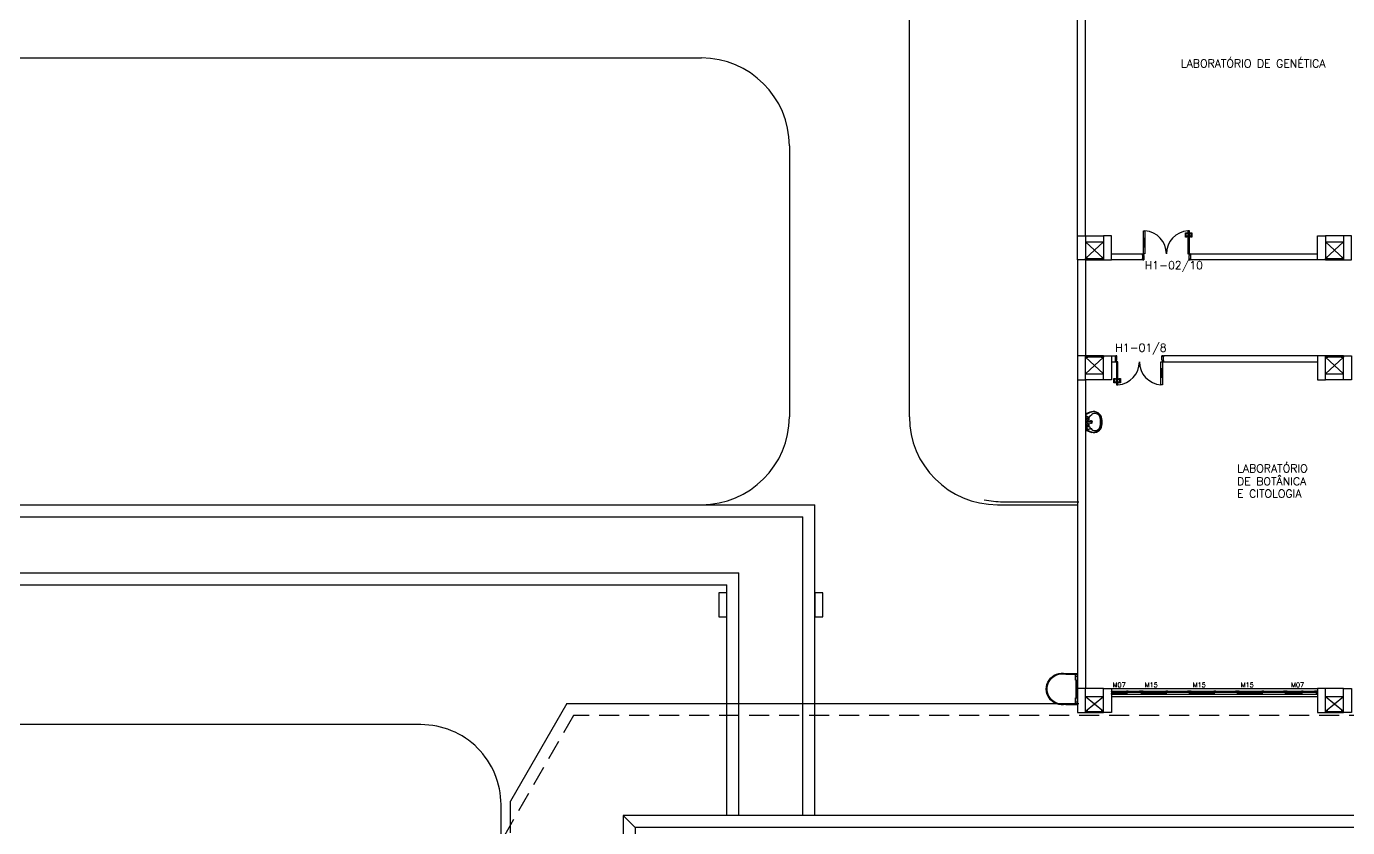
# Model space of a CAD drawing. Header units: millimetres. Extents: x 2801 to 3319, y 1187 to 1422.
# Drawn here: x 3099.65 to 3132.68, y 1304.87 to 1324.91 of the extents above; entities that cross this region are included whole.
import ezdxf

# ---------------------------------------------------------------- set-up
doc = ezdxf.new("R2010")
doc.units = ezdxf.units.MM
doc.linetypes.add('HIDDEN', pattern=[0.375, 0.25, -0.125])
for name, color, linetype in [('AR-ALV', 2, 'Continuous'), ('AR-CALÇADA', 1, 'Continuous'), ('AR-ESQ', 1, 'Continuous'), ('AR-ESTC', 3, 'Continuous'), ('AR-PIS', 1, 'Continuous'), ('ar-podotactil', 1, 'Continuous'), ('AR-PORTA', 1, 'Continuous'), ('AR-PROJ', 1, 'HIDDEN'), ('AR-SHAFT', 1, 'Continuous'), ('AR-TXTESQ1-CONG', 1, 'Continuous'), ('AR-WC', 7, 'Continuous'), ('DT-ESQ-BAGUETE-C', 2, 'Continuous'), ('DT-ESQ-BAGUETE-V', 1, 'Continuous'), ('DT-ESQ-CHAPA DOBRADA-V', 1, 'Continuous'), ('DT-ESQ-PERFIL CADEIRA-C', 2, 'Continuous'), ('DT-ESQ-PERFIL CADEIRA-V', 1, 'Continuous'), ('DT-ESQ-PERFIL U SIMPLES-C', 2, 'Continuous'), ('DT-ESQ-PERFIL U-C', 2, 'Continuous'), ('DT-ESQ-PERFIL U-V', 1, 'Continuous'), ('DT-ESQ-VENEZIANA-C', 2, 'Continuous'), ('DT-ESQ-VENEZIANA-V', 2, 'Continuous'), ('DT-ESQ-VIDRO-C', 2, 'Continuous'), ('ENDEREÇO', 2, 'Continuous'), ('EQUIPAMENTO', 2, 'Continuous'), ('fred', 1, 'Continuous'), ('maçaneta', 1, 'Continuous'), ('mov', 1, 'Continuous'), ('PM-PERFIL U-C', 2, 'Continuous'), ('PM-VIDRO', 1, 'Continuous'), ('pm1', 2, 'Continuous'), ('pm2', 2, 'Continuous'), ('TEXTO', 2, 'Continuous'), ('WC1', 1, 'Continuous'), ('WC2', 1, 'Continuous'), ('WC3', 1, 'Continuous')]:
    doc.layers.add(name, color=color, linetype=linetype)
doc.styles.add('S12', font='simplex.shx', dxfattribs={"width": 1.1, "height": 0.12})
doc.styles.add('UNB-100', font='simplex.shx', dxfattribs={"height": 0.2})
doc.styles.add('UNB1-100', font='simplex.shx', dxfattribs={"height": 0.2})

# ---------------------------------------------------------------- blocks, each defined once
blk = doc.blocks.new('LVTR-01P')
at = {"layer": 'WC1'}
for centre, radius, start, end in [((0.242, -0.286), 0.518, 146.4501, 164.8885), ((-0.242, -0.286), 0.518, 15.1115, 33.5499), ((-0.054, -0.206), 0.21, 164.8885, 261.8746), ((0.054, -0.206), 0.21, 278.1254, 15.1115), ((0, 0.175), 0.595, 261.8746, 270), ((0, 0.175), 0.595, 270, 278.1254)]:
    blk.add_arc(centre, radius, start, end, dxfattribs=at)
at = {"layer": 'WC2'}
for p, q in [((0.189, 0), (-0.189, 0)), ((-0.187, -0.02), (0.187, -0.02)), ((-0.112, -0.092), (-0.017, -0.092)), ((-0.02, -0.056), (-0.012, -0.151)), ((0.02, -0.056), (0.012, -0.151)), ((0.016, -0.092), (0.116, -0.092))]:
    blk.add_line(p, q, dxfattribs=at)
for centre, radius in [((-0.15, -0.08), 0.04), ((-0.084, -0.053), 0.02), ((0.084, -0.053), 0.02)]:
    blk.add_circle(centre, radius, dxfattribs=at)
for centre, radius, start, end in [((-0.091, -0.245), 0.123, 139.4403, 252.413), ((4.92, -4.534), 6.719, 138.9341, 139.4403), ((0, -0.053), 0.02, 350.3752, 189.6248), ((0, -0.15), 0.0118, 184.8124, 355.1876), ((0.116, -0.105), 0.0126, 41.3277, 90), ((-4.92, -4.534), 6.719, 40.5597, 41.3277), ((0.091, -0.245), 0.123, 287.587, 40.5597), ((0, 0.042), 0.424, 252.413, 270), ((0, 0.042), 0.424, 270, 287.587)]:
    blk.add_arc(centre, radius, start, end, dxfattribs=at)
at = {"layer": 'WC3'}
for p, q in [((-0.152, -0.02), (-0.152, -0.04)), ((-0.148, -0.02), (-0.148, -0.04)), ((-0.148, -0.028), (-0.141, -0.041)), ((-0.148, -0.033), (-0.146, -0.04)), ((0.152, -0.02), (0.116, -0.092)), ((0.153, -0.02), (0.126, -0.097))]:
    blk.add_line(p, q, dxfattribs=at)
for centre, radius in [((-0.15, -0.08), 0.037), ((-0.084, -0.053), 0.03), ((0.084, -0.053), 0.03)]:
    blk.add_circle(centre, radius, dxfattribs=at)
for centre, radius, start, end in [((-0.053, -0.208), 0.2, 165.2817, 262.1149), ((0.242, -0.286), 0.505, 148.2072, 165.2817), ((5.281, -4.072), 6.719, 143.9696, 144.4403), ((0, -0.145), 0.0315, 117.9488, 62.7672), ((0, -0.053), 0.03, 308.8043, 231.1957), ((0, -0.145), 0.021, 130.9255, 50.2909), ((0.053, -0.208), 0.2, 277.8851, 14.7183), ((0.132, -0.115), 0.0137, 36.1653, 98.2711), ((-5.281, -4.072), 6.719, 35.5597, 36.1653), ((-0.242, -0.286), 0.505, 14.7183, 31.7928), ((0, 0.175), 0.587, 262.1149, 270), ((0, 0.175), 0.587, 270, 277.8851)]:
    blk.add_arc(centre, radius, start, end, dxfattribs=at)
blk = doc.blocks.new('EF40-P')
at = {"layer": 'DT-ESQ-BAGUETE-C', "color": 2, "ltscale": 0.1}
for points in [[(0.073, -0.125), (0.06, -0.125), (0.06, -0.124), (0.073, -0.124, 0.414214), (0.073, -0.123), (0.073, -0.112, 0.414214), (0.073, -0.112), (0.06, -0.112), (0.06, -0.11), (0.073, -0.11, -0.414214), (0.075, -0.112), (0.075, -0.124, -0.414214)], [(0.339, -0.125), (0.352, -0.125), (0.352, -0.124), (0.34, -0.124, -0.414214), (0.339, -0.123), (0.339, -0.112, -0.414214), (0.34, -0.112), (0.352, -0.112), (0.352, -0.11), (0.339, -0.11, 0.414214), (0.337, -0.112), (0.337, -0.124, 0.414214)], [(0.422, -0.08), (0.409, -0.08), (0.409, -0.079), (0.422, -0.079, 0.414214), (0.422, -0.078), (0.422, -0.067, 0.414214), (0.422, -0.067), (0.409, -0.067), (0.409, -0.065), (0.422, -0.065, -0.414214), (0.424, -0.067), (0.424, -0.079, -0.414214)], [(0.702, -0.08), (0.715, -0.08), (0.715, -0.079), (0.702, -0.079, -0.414214), (0.702, -0.078), (0.702, -0.067, -0.414214), (0.702, -0.067), (0.715, -0.067), (0.715, -0.065), (0.702, -0.065, 0.414214), (0.7, -0.067), (0.7, -0.079, 0.414214)], [(0.848, -0.125), (0.835, -0.125), (0.835, -0.124), (0.848, -0.124, 0.414214), (0.848, -0.123), (0.848, -0.112, 0.414214), (0.848, -0.112), (0.835, -0.112), (0.835, -0.11), (0.848, -0.11, -0.414214), (0.85, -0.112), (0.85, -0.124, -0.414214)], [(1.326, -0.125), (1.34, -0.125), (1.34, -0.124), (1.327, -0.124, -0.414214), (1.326, -0.123), (1.326, -0.112, -0.414214), (1.327, -0.112), (1.34, -0.112), (1.34, -0.11), (1.326, -0.11, 0.414214), (1.325, -0.112), (1.325, -0.124, 0.414214)], [(1.41, -0.08), (1.396, -0.08), (1.396, -0.079), (1.409, -0.079, 0.414214), (1.41, -0.078), (1.41, -0.067, 0.414214), (1.409, -0.067), (1.396, -0.067), (1.396, -0.065), (1.41, -0.065, -0.414214), (1.411, -0.067), (1.411, -0.079, -0.414214)], [(1.901, -0.08), (1.915, -0.08), (1.915, -0.079), (1.902, -0.079, -0.414214), (1.901, -0.078), (1.901, -0.067, -0.414214), (1.902, -0.067), (1.915, -0.067), (1.915, -0.065), (1.901, -0.065, 0.414214), (1.9, -0.067), (1.9, -0.079, 0.414214)], [(2.048, -0.125), (2.035, -0.125), (2.035, -0.124), (2.048, -0.124, 0.414214), (2.048, -0.123), (2.048, -0.112, 0.414214), (2.048, -0.112), (2.035, -0.112), (2.035, -0.11), (2.048, -0.11, -0.414214), (2.05, -0.112), (2.05, -0.124, -0.414214)], [(2.526, -0.125), (2.54, -0.125), (2.54, -0.124), (2.527, -0.124, -0.414214), (2.526, -0.123), (2.526, -0.112, -0.414214), (2.527, -0.112), (2.54, -0.112), (2.54, -0.11), (2.526, -0.11, 0.414214), (2.525, -0.112), (2.525, -0.124, 0.414214)], [(2.61, -0.08), (2.596, -0.08), (2.596, -0.079), (2.609, -0.079, 0.414214), (2.61, -0.078), (2.61, -0.067, 0.414214), (2.609, -0.067), (2.596, -0.067), (2.596, -0.065), (2.61, -0.065, -0.414214), (2.611, -0.067), (2.611, -0.079, -0.414214)], [(3.101, -0.08), (3.115, -0.08), (3.115, -0.079), (3.102, -0.079, -0.414214), (3.101, -0.078), (3.101, -0.067, -0.414214), (3.102, -0.067), (3.115, -0.067), (3.115, -0.065), (3.101, -0.065, 0.414214), (3.1, -0.067), (3.1, -0.079, 0.414214)], [(3.248, -0.125), (3.235, -0.125), (3.235, -0.124), (3.248, -0.124, 0.414214), (3.248, -0.123), (3.248, -0.112, 0.414214), (3.248, -0.112), (3.235, -0.112), (3.235, -0.11), (3.248, -0.11, -0.414214), (3.25, -0.112), (3.25, -0.124, -0.414214)], [(3.726, -0.125), (3.74, -0.125), (3.74, -0.124), (3.727, -0.124, -0.414214), (3.726, -0.123), (3.726, -0.112, -0.414214), (3.727, -0.112), (3.74, -0.112), (3.74, -0.11), (3.726, -0.11, 0.414214), (3.725, -0.112), (3.725, -0.124, 0.414214)], [(3.81, -0.08), (3.796, -0.08), (3.796, -0.079), (3.809, -0.079, 0.414214), (3.81, -0.078), (3.81, -0.067, 0.414214), (3.809, -0.067), (3.796, -0.067), (3.796, -0.065), (3.81, -0.065, -0.414214), (3.811, -0.067), (3.811, -0.079, -0.414214)], [(4.301, -0.08), (4.315, -0.08), (4.315, -0.079), (4.302, -0.079, -0.414214), (4.301, -0.078), (4.301, -0.067, -0.414214), (4.302, -0.067), (4.315, -0.067), (4.315, -0.065), (4.301, -0.065, 0.414214), (4.3, -0.067), (4.3, -0.079, 0.414214)], [(4.448, -0.125), (4.435, -0.125), (4.435, -0.124), (4.448, -0.124, 0.414214), (4.448, -0.123), (4.448, -0.112, 0.414214), (4.448, -0.112), (4.435, -0.112), (4.435, -0.11), (4.448, -0.11, -0.414214), (4.45, -0.112), (4.45, -0.124, -0.414214)], [(4.714, -0.125), (4.727, -0.125), (4.727, -0.124), (4.714, -0.124, -0.414214), (4.714, -0.123), (4.714, -0.112, -0.414214), (4.714, -0.112), (4.727, -0.112), (4.727, -0.11), (4.714, -0.11, 0.414214), (4.712, -0.112), (4.712, -0.124, 0.414214)], [(4.797, -0.08), (4.784, -0.08), (4.784, -0.079), (4.797, -0.079, 0.414214), (4.797, -0.078), (4.797, -0.067, 0.414214), (4.797, -0.067), (4.784, -0.067), (4.784, -0.065), (4.797, -0.065, -0.414214), (4.799, -0.067), (4.799, -0.079, -0.414214)], [(5.076, -0.08), (5.09, -0.08), (5.09, -0.079), (5.077, -0.079, -0.414214), (5.076, -0.078), (5.076, -0.067, -0.414214), (5.077, -0.067), (5.09, -0.067), (5.09, -0.065), (5.076, -0.065, 0.414214), (5.075, -0.067), (5.075, -0.079, 0.414214)]]:
    blk.add_lwpolyline(points, format="xyb", close=True, dxfattribs=at)
at = {"layer": 'DT-ESQ-BAGUETE-V', "color": 1, "ltscale": 0.1}
for p, q in [((0.073, -0.11), (0.339, -0.11)), ((0.848, -0.11), (1.326, -0.11)), ((2.048, -0.11), (2.526, -0.11)), ((3.248, -0.11), (3.726, -0.11)), ((4.448, -0.11), (4.714, -0.11))]:
    blk.add_line(p, q, dxfattribs=at)
at = {"layer": 'DT-ESQ-BAGUETE-V', "ltscale": 0.1}
for p, q in [((0.422, -0.065), (0.702, -0.065)), ((1.41, -0.065), (1.901, -0.065)), ((2.61, -0.065), (3.101, -0.065)), ((3.81, -0.065), (4.301, -0.065)), ((4.797, -0.065), (5.076, -0.065))]:
    blk.add_line(p, q, dxfattribs=at)
at = {"layer": 'DT-ESQ-CHAPA DOBRADA-V', "ltscale": 0.1}
for p, q in [((0.025, -0.077), (0.374, -0.077)), ((0.025, -0.08), (0.374, -0.08)), ((0.8, -0.077), (1.361, -0.077)), ((0.8, -0.08), (1.361, -0.08)), ((4.4, -0.077), (4.749, -0.077)), ((4.4, -0.08), (4.749, -0.08))]:
    blk.add_line(p, q, dxfattribs=at)
at = {"layer": 'DT-ESQ-CHAPA DOBRADA-V', "color": 1, "ltscale": 0.1}
for p, q in [((2, -0.077), (2.561, -0.077)), ((2, -0.08), (2.561, -0.08)), ((3.2, -0.077), (3.761, -0.077)), ((3.2, -0.08), (3.761, -0.08))]:
    blk.add_line(p, q, dxfattribs=at)
at = {"layer": 'DT-ESQ-PERFIL CADEIRA-C', "color": 2, "ltscale": 0.1}
for p, q in [((0.025, -0.134), (0.073, -0.134)), ((0.385, -0.134), (0.339, -0.134)), ((0.376, -0.088), (0.422, -0.088)), ((0.75, -0.088), (0.702, -0.088)), ((0.8, -0.134), (0.848, -0.134)), ((1.373, -0.134), (1.326, -0.134)), ((1.363, -0.088), (1.41, -0.088)), ((1.95, -0.088), (1.901, -0.088)), ((2, -0.134), (2.048, -0.134)), ((2.573, -0.134), (2.526, -0.134)), ((2.563, -0.088), (2.61, -0.088)), ((3.15, -0.088), (3.101, -0.088)), ((3.2, -0.134), (3.248, -0.134)), ((3.773, -0.134), (3.726, -0.134)), ((3.763, -0.088), (3.81, -0.088)), ((4.35, -0.088), (4.301, -0.088)), ((4.76, -0.134), (4.714, -0.134)), ((4.751, -0.088), (4.797, -0.088)), ((5.125, -0.088), (5.076, -0.088))]:
    blk.add_line(p, q, dxfattribs=at)
at = {"layer": 'DT-ESQ-PERFIL CADEIRA-C', "ltscale": 0.1}
blk.add_line((4.4, -0.134), (4.448, -0.134), dxfattribs=at)
at = {"layer": 'DT-ESQ-PERFIL CADEIRA-C', "color": 2, "ltscale": 0.1}
for points in [[(0.073, -0.135), (0.025, -0.135), (0.025, -0.134), (0.06, -0.134, -0.198912), (0.059, -0.133, -0.198913), (0.058, -0.132), (0.058, -0.112, 0.414214), (0.058, -0.112), (0.025, -0.112), (0.025, -0.11), (0.058, -0.11, -0.414214), (0.06, -0.112), (0.06, -0.124), (0.06, -0.125), (0.06, -0.132), (0.073, -0.132, -1)], [(0.339, -0.132, 1), (0.339, -0.135), (0.385, -0.135, 0.414214), (0.387, -0.133), (0.387, -0.112, 0.414214), (0.385, -0.11), (0.354, -0.11, 0.414214), (0.352, -0.112), (0.352, -0.132)], [(0.352, -0.134, 0.198913), (0.354, -0.133, 0.198913), (0.354, -0.132), (0.354, -0.112, -0.414214), (0.354, -0.112), (0.385, -0.112, -0.414214), (0.386, -0.112), (0.386, -0.133, -0.414214), (0.385, -0.134)], [(0.422, -0.087, -1), (0.422, -0.09), (0.376, -0.09, -0.414214), (0.374, -0.088), (0.374, -0.067, -0.414214), (0.376, -0.065), (0.407, -0.065, -0.414214), (0.409, -0.067), (0.409, -0.087)], [(0.409, -0.088, -0.198913), (0.408, -0.088, -0.198913), (0.407, -0.087), (0.407, -0.067, 0.414214), (0.407, -0.067), (0.376, -0.067, 0.414214), (0.375, -0.067), (0.375, -0.088, 0.414214), (0.376, -0.088)], [(0.702, -0.09), (0.75, -0.09), (0.75, -0.088), (0.715, -0.088, 0.198912), (0.716, -0.088, 0.198913), (0.716, -0.087), (0.716, -0.067, -0.414214), (0.717, -0.067), (0.75, -0.067), (0.75, -0.065), (0.716, -0.065, 0.414214), (0.715, -0.067), (0.715, -0.079), (0.715, -0.08), (0.715, -0.087), (0.702, -0.087, 1)], [(0.848, -0.135), (0.8, -0.135), (0.8, -0.134), (0.835, -0.134, -0.198912), (0.834, -0.133, -0.198913), (0.833, -0.132), (0.833, -0.112, 0.414214), (0.833, -0.112), (0.8, -0.112), (0.8, -0.11), (0.833, -0.11, -0.414214), (0.835, -0.112), (0.835, -0.124), (0.835, -0.125), (0.835, -0.132), (0.848, -0.132, -1)], [(1.326, -0.132, 1), (1.326, -0.135), (1.373, -0.135, 0.414214), (1.375, -0.133), (1.375, -0.112, 0.414214), (1.373, -0.11), (1.341, -0.11, 0.414214), (1.34, -0.112), (1.34, -0.132)], [(1.34, -0.134, 0.198913), (1.341, -0.133, 0.198913), (1.341, -0.132), (1.341, -0.112, -0.414214), (1.342, -0.112), (1.373, -0.112, -0.414214), (1.373, -0.112), (1.373, -0.133, -0.414214), (1.373, -0.134)], [(1.41, -0.087, -1), (1.41, -0.09), (1.363, -0.09, -0.414214), (1.361, -0.088), (1.361, -0.067, -0.414214), (1.363, -0.065), (1.395, -0.065, -0.414214), (1.396, -0.067), (1.396, -0.087)], [(1.396, -0.088, -0.198913), (1.395, -0.088, -0.198913), (1.395, -0.087), (1.395, -0.067, 0.414214), (1.394, -0.067), (1.363, -0.067, 0.414214), (1.363, -0.067), (1.363, -0.088, 0.414214), (1.363, -0.088)], [(1.901, -0.09), (1.95, -0.09), (1.95, -0.088), (1.915, -0.088, 0.198912), (1.916, -0.088, 0.198913), (1.916, -0.087), (1.916, -0.067, -0.414214), (1.917, -0.067), (1.95, -0.067), (1.95, -0.065), (1.916, -0.065, 0.414214), (1.915, -0.067), (1.915, -0.079), (1.915, -0.08), (1.915, -0.087), (1.901, -0.087, 1)], [(2.048, -0.135), (2, -0.135), (2, -0.134), (2.035, -0.134, -0.198912), (2.034, -0.133, -0.198913), (2.033, -0.132), (2.033, -0.112, 0.414214), (2.033, -0.112), (2, -0.112), (2, -0.11), (2.033, -0.11, -0.414214), (2.035, -0.112), (2.035, -0.124), (2.035, -0.125), (2.035, -0.132), (2.048, -0.132, -1)], [(2.526, -0.132, 1), (2.526, -0.135), (2.573, -0.135, 0.414214), (2.575, -0.133), (2.575, -0.112, 0.414214), (2.573, -0.11), (2.541, -0.11, 0.414214), (2.54, -0.112), (2.54, -0.132)], [(2.54, -0.134, 0.198913), (2.541, -0.133, 0.198913), (2.541, -0.132), (2.541, -0.112, -0.414214), (2.542, -0.112), (2.573, -0.112, -0.414214), (2.573, -0.112), (2.573, -0.133, -0.414214), (2.573, -0.134)], [(2.61, -0.087, -1), (2.61, -0.09), (2.563, -0.09, -0.414214), (2.561, -0.088), (2.561, -0.067, -0.414214), (2.563, -0.065), (2.595, -0.065, -0.414214), (2.596, -0.067), (2.596, -0.087)], [(2.596, -0.088, -0.198913), (2.595, -0.088, -0.198913), (2.595, -0.087), (2.595, -0.067, 0.414214), (2.594, -0.067), (2.563, -0.067, 0.414214), (2.563, -0.067), (2.563, -0.088, 0.414214), (2.563, -0.088)], [(3.101, -0.09), (3.15, -0.09), (3.15, -0.088), (3.115, -0.088, 0.198912), (3.116, -0.088, 0.198913), (3.116, -0.087), (3.116, -0.067, -0.414214), (3.117, -0.067), (3.15, -0.067), (3.15, -0.065), (3.116, -0.065, 0.414214), (3.115, -0.067), (3.115, -0.079), (3.115, -0.08), (3.115, -0.087), (3.101, -0.087, 1)], [(3.248, -0.135), (3.2, -0.135), (3.2, -0.134), (3.235, -0.134, -0.198912), (3.234, -0.133, -0.198913), (3.233, -0.132), (3.233, -0.112, 0.414214), (3.233, -0.112), (3.2, -0.112), (3.2, -0.11), (3.233, -0.11, -0.414214), (3.235, -0.112), (3.235, -0.124), (3.235, -0.125), (3.235, -0.132), (3.248, -0.132, -1)], [(3.726, -0.132, 1), (3.726, -0.135), (3.773, -0.135, 0.414214), (3.775, -0.133), (3.775, -0.112, 0.414214), (3.773, -0.11), (3.741, -0.11, 0.414214), (3.74, -0.112), (3.74, -0.132)], [(3.74, -0.134, 0.198913), (3.741, -0.133, 0.198913), (3.741, -0.132), (3.741, -0.112, -0.414214), (3.742, -0.112), (3.773, -0.112, -0.414214), (3.773, -0.112), (3.773, -0.133, -0.414214), (3.773, -0.134)], [(3.81, -0.087, -1), (3.81, -0.09), (3.763, -0.09, -0.414214), (3.761, -0.088), (3.761, -0.067, -0.414214), (3.763, -0.065), (3.795, -0.065, -0.414214), (3.796, -0.067), (3.796, -0.087)], [(3.796, -0.088, -0.198913), (3.795, -0.088, -0.198913), (3.795, -0.087), (3.795, -0.067, 0.414214), (3.794, -0.067), (3.763, -0.067, 0.414214), (3.763, -0.067), (3.763, -0.088, 0.414214), (3.763, -0.088)], [(4.301, -0.09), (4.35, -0.09), (4.35, -0.088), (4.315, -0.088, 0.198912), (4.316, -0.088, 0.198913), (4.316, -0.087), (4.316, -0.067, -0.414214), (4.317, -0.067), (4.35, -0.067), (4.35, -0.065), (4.316, -0.065, 0.414214), (4.315, -0.067), (4.315, -0.079), (4.315, -0.08), (4.315, -0.087), (4.301, -0.087, 1)], [(4.448, -0.135), (4.4, -0.135), (4.4, -0.134), (4.435, -0.134, -0.198912), (4.434, -0.133, -0.198913), (4.433, -0.132), (4.433, -0.112, 0.414214), (4.433, -0.112), (4.4, -0.112), (4.4, -0.11), (4.433, -0.11, -0.414214), (4.435, -0.112), (4.435, -0.124), (4.435, -0.125), (4.435, -0.132), (4.448, -0.132, -1)], [(4.714, -0.132, 1), (4.714, -0.135), (4.76, -0.135, 0.414214), (4.762, -0.133), (4.762, -0.112, 0.414214), (4.76, -0.11), (4.729, -0.11, 0.414214), (4.727, -0.112), (4.727, -0.132)], [(4.727, -0.134, 0.198913), (4.729, -0.133, 0.198913), (4.729, -0.132), (4.729, -0.112, -0.414214), (4.729, -0.112), (4.76, -0.112, -0.414214), (4.761, -0.112), (4.761, -0.133, -0.414214), (4.76, -0.134)], [(4.797, -0.087, -1), (4.797, -0.09), (4.751, -0.09, -0.414214), (4.749, -0.088), (4.749, -0.067, -0.414214), (4.751, -0.065), (4.782, -0.065, -0.414214), (4.784, -0.067), (4.784, -0.087)], [(4.784, -0.088, -0.198913), (4.783, -0.088, -0.198913), (4.782, -0.087), (4.782, -0.067, 0.414214), (4.782, -0.067), (4.751, -0.067, 0.414214), (4.75, -0.067), (4.75, -0.088, 0.414214), (4.751, -0.088)], [(5.076, -0.09), (5.125, -0.09), (5.125, -0.088), (5.09, -0.088, 0.198912), (5.091, -0.088, 0.198913), (5.091, -0.087), (5.091, -0.067, -0.414214), (5.092, -0.067), (5.125, -0.067), (5.125, -0.065), (5.091, -0.065, 0.414214), (5.09, -0.067), (5.09, -0.079), (5.09, -0.08), (5.09, -0.087), (5.076, -0.087, 1)]]:
    blk.add_lwpolyline(points, format="xyb", close=True, dxfattribs=at)
at = {"layer": 'DT-ESQ-PERFIL CADEIRA-V', "color": 1, "ltscale": 0.1}
for p, q in [((0.073, -0.135), (0.339, -0.135)), ((0.848, -0.135), (1.326, -0.135)), ((2.048, -0.135), (2.526, -0.135)), ((2.595, -0.09), (3.101, -0.09)), ((3.795, -0.09), (4.301, -0.09)), ((4.448, -0.135), (4.714, -0.135)), ((4.782, -0.09), (5.076, -0.09))]:
    blk.add_line(p, q, dxfattribs=at)
at = {"layer": 'DT-ESQ-PERFIL CADEIRA-V', "ltscale": 0.1}
for p, q in [((0.407, -0.09), (0.702, -0.09)), ((1.395, -0.09), (1.901, -0.09))]:
    blk.add_line(p, q, dxfattribs=at)
at = {"layer": 'DT-ESQ-PERFIL CADEIRA-V', "color": 2, "ltscale": 0.1}
blk.add_line((3.248, -0.135), (3.726, -0.135), dxfattribs=at)
at = {"layer": 'DT-ESQ-PERFIL U SIMPLES-C', "color": 2, "ltscale": 0.1}
for points in [[(0.376, -0.102), (0.384, -0.102), (0.384, -0.1), (0.376, -0.1, -0.414214), (0.375, -0.1), (0.375, -0.092, -0.414214), (0.376, -0.091), (0.384, -0.091), (0.384, -0.09), (0.376, -0.09, 0.414214), (0.374, -0.092), (0.374, -0.1, 0.414214)], [(0.385, -0.098), (0.378, -0.098), (0.378, -0.1), (0.385, -0.1, -0.414214), (0.386, -0.1), (0.386, -0.108, -0.414214), (0.385, -0.109), (0.378, -0.109), (0.378, -0.11), (0.385, -0.11, 0.414214), (0.387, -0.108), (0.387, -0.1, 0.414214)], [(1.363, -0.102), (1.371, -0.102), (1.371, -0.1), (1.363, -0.1, -0.414214), (1.363, -0.1), (1.363, -0.092, -0.414214), (1.363, -0.091), (1.371, -0.091), (1.371, -0.09), (1.363, -0.09, 0.414214), (1.361, -0.092), (1.361, -0.1, 0.414214)], [(1.373, -0.098), (1.365, -0.098), (1.365, -0.1), (1.373, -0.1, -0.414214), (1.373, -0.1), (1.373, -0.108, -0.414214), (1.373, -0.109), (1.365, -0.109), (1.365, -0.11), (1.373, -0.11, 0.414214), (1.375, -0.108), (1.375, -0.1, 0.414214)], [(2.563, -0.102), (2.571, -0.102), (2.571, -0.1), (2.563, -0.1, -0.414214), (2.563, -0.1), (2.563, -0.092, -0.414214), (2.563, -0.091), (2.571, -0.091), (2.571, -0.09), (2.563, -0.09, 0.414214), (2.561, -0.092), (2.561, -0.1, 0.414214)], [(2.573, -0.098), (2.565, -0.098), (2.565, -0.1), (2.573, -0.1, -0.414214), (2.573, -0.1), (2.573, -0.108, -0.414214), (2.573, -0.109), (2.565, -0.109), (2.565, -0.11), (2.573, -0.11, 0.414214), (2.575, -0.108), (2.575, -0.1, 0.414214)], [(3.763, -0.102), (3.771, -0.102), (3.771, -0.1), (3.763, -0.1, -0.414214), (3.763, -0.1), (3.763, -0.092, -0.414214), (3.763, -0.091), (3.771, -0.091), (3.771, -0.09), (3.763, -0.09, 0.414214), (3.761, -0.092), (3.761, -0.1, 0.414214)], [(3.773, -0.098), (3.765, -0.098), (3.765, -0.1), (3.773, -0.1, -0.414214), (3.773, -0.1), (3.773, -0.108, -0.414214), (3.773, -0.109), (3.765, -0.109), (3.765, -0.11), (3.773, -0.11, 0.414214), (3.775, -0.108), (3.775, -0.1, 0.414214)], [(4.751, -0.102), (4.759, -0.102), (4.759, -0.1), (4.751, -0.1, -0.414214), (4.75, -0.1), (4.75, -0.092, -0.414214), (4.751, -0.091), (4.759, -0.091), (4.759, -0.09), (4.751, -0.09, 0.414214), (4.749, -0.092), (4.749, -0.1, 0.414214)], [(4.76, -0.098), (4.752, -0.098), (4.752, -0.1), (4.76, -0.1, -0.414214), (4.761, -0.1), (4.761, -0.108, -0.414214), (4.76, -0.109), (4.752, -0.109), (4.752, -0.11), (4.76, -0.11, 0.414214), (4.762, -0.108), (4.762, -0.1, 0.414214)]]:
    blk.add_lwpolyline(points, format="xyb", close=True, dxfattribs=at)
at = {"layer": 'DT-ESQ-PERFIL U-C', "color": 2, "ltscale": 0.1}
for points in [[(0, -0.062, -0.414214), (0.001, -0.06), (0.023, -0.06, -0.414214), (0.025, -0.062), (0.025, -0.139, -0.414214), (0.023, -0.14), (0.001, -0.14, -0.414214), (0, -0.139), (0, -0.125), (0.001, -0.125), (0.001, -0.138, 0.414214), (0.002, -0.139), (0.023, -0.139, 0.414214), (0.023, -0.138), (0.023, -0.062, 0.414214), (0.023, -0.062), (0.002, -0.062, 0.414214), (0.001, -0.062), (0.001, -0.075), (0, -0.075)], [(0.775, -0.062, 0.414214), (0.773, -0.06), (0.751, -0.06, 0.414214), (0.75, -0.062), (0.75, -0.139, 0.414214), (0.751, -0.14), (0.773, -0.14, 0.414214), (0.775, -0.139), (0.775, -0.125), (0.773, -0.125), (0.773, -0.138, -0.414214), (0.773, -0.139), (0.752, -0.139, -0.414214), (0.751, -0.138), (0.751, -0.062, -0.414214), (0.752, -0.062), (0.773, -0.062, -0.414214), (0.773, -0.062), (0.773, -0.075), (0.775, -0.075)], [(0.775, -0.062, -0.414214), (0.776, -0.06), (0.798, -0.06, -0.414214), (0.8, -0.062), (0.8, -0.139, -0.414214), (0.798, -0.14), (0.776, -0.14, -0.414214), (0.775, -0.139), (0.775, -0.125), (0.776, -0.125), (0.776, -0.138, 0.414214), (0.777, -0.139), (0.798, -0.139, 0.414214), (0.798, -0.138), (0.798, -0.062, 0.414214), (0.798, -0.062), (0.777, -0.062, 0.414214), (0.776, -0.062), (0.776, -0.075), (0.775, -0.075)], [(1.975, -0.062, 0.414214), (1.973, -0.06), (1.951, -0.06, 0.414214), (1.95, -0.062), (1.95, -0.139, 0.414214), (1.951, -0.14), (1.973, -0.14, 0.414214), (1.975, -0.139), (1.975, -0.125), (1.973, -0.125), (1.973, -0.138, -0.414214), (1.973, -0.139), (1.952, -0.139, -0.414214), (1.951, -0.138), (1.951, -0.062, -0.414214), (1.952, -0.062), (1.973, -0.062, -0.414214), (1.973, -0.062), (1.973, -0.075), (1.975, -0.075)], [(1.975, -0.062, -0.414214), (1.976, -0.06), (1.998, -0.06, -0.414214), (2, -0.062), (2, -0.139, -0.414214), (1.998, -0.14), (1.976, -0.14, -0.414214), (1.975, -0.139), (1.975, -0.125), (1.976, -0.125), (1.976, -0.138, 0.414214), (1.977, -0.139), (1.998, -0.139, 0.414214), (1.998, -0.138), (1.998, -0.062, 0.414214), (1.998, -0.062), (1.977, -0.062, 0.414214), (1.976, -0.062), (1.976, -0.075), (1.975, -0.075)], [(3.175, -0.062, 0.414214), (3.173, -0.06), (3.151, -0.06, 0.414214), (3.15, -0.062), (3.15, -0.139, 0.414214), (3.151, -0.14), (3.173, -0.14, 0.414214), (3.175, -0.139), (3.175, -0.125), (3.173, -0.125), (3.173, -0.138, -0.414214), (3.173, -0.139), (3.152, -0.139, -0.414214), (3.151, -0.138), (3.151, -0.062, -0.414214), (3.152, -0.062), (3.173, -0.062, -0.414214), (3.173, -0.062), (3.173, -0.075), (3.175, -0.075)], [(3.175, -0.062, -0.414214), (3.176, -0.06), (3.198, -0.06, -0.414214), (3.2, -0.062), (3.2, -0.139, -0.414214), (3.198, -0.14), (3.176, -0.14, -0.414214), (3.175, -0.139), (3.175, -0.125), (3.176, -0.125), (3.176, -0.138, 0.414214), (3.177, -0.139), (3.198, -0.139, 0.414214), (3.198, -0.138), (3.198, -0.062, 0.414214), (3.198, -0.062), (3.177, -0.062, 0.414214), (3.176, -0.062), (3.176, -0.075), (3.175, -0.075)], [(4.375, -0.062, 0.414214), (4.373, -0.06), (4.351, -0.06, 0.414214), (4.35, -0.062), (4.35, -0.139, 0.414214), (4.351, -0.14), (4.373, -0.14, 0.414214), (4.375, -0.139), (4.375, -0.125), (4.373, -0.125), (4.373, -0.138, -0.414214), (4.373, -0.139), (4.352, -0.139, -0.414214), (4.351, -0.138), (4.351, -0.062, -0.414214), (4.352, -0.062), (4.373, -0.062, -0.414214), (4.373, -0.062), (4.373, -0.075), (4.375, -0.075)], [(4.375, -0.062, -0.414214), (4.376, -0.06), (4.398, -0.06, -0.414214), (4.4, -0.062), (4.4, -0.139, -0.414214), (4.398, -0.14), (4.376, -0.14, -0.414214), (4.375, -0.139), (4.375, -0.125), (4.376, -0.125), (4.376, -0.138, 0.414214), (4.377, -0.139), (4.398, -0.139, 0.414214), (4.398, -0.138), (4.398, -0.062, 0.414214), (4.398, -0.062), (4.377, -0.062, 0.414214), (4.376, -0.062), (4.376, -0.075), (4.375, -0.075)], [(5.15, -0.062, 0.414214), (5.148, -0.06), (5.126, -0.06, 0.414214), (5.125, -0.062), (5.125, -0.139, 0.414214), (5.126, -0.14), (5.148, -0.14, 0.414214), (5.15, -0.139), (5.15, -0.125), (5.148, -0.125), (5.148, -0.138, -0.414214), (5.148, -0.139), (5.127, -0.139, -0.414214), (5.126, -0.138), (5.126, -0.062, -0.414214), (5.127, -0.062), (5.148, -0.062, -0.414214), (5.148, -0.062), (5.148, -0.075), (5.15, -0.075)]]:
    blk.add_lwpolyline(points, format="xyb", close=True, dxfattribs=at)
at = {"layer": 'DT-ESQ-PERFIL U-V', "color": 1, "ltscale": 0.1}
for p, q in [((0.023, -0.06), (0.751, -0.06)), ((0.023, -0.14), (0.751, -0.14)), ((0.798, -0.06), (1.951, -0.06)), ((0.798, -0.14), (1.951, -0.14)), ((1.998, -0.06), (3.151, -0.06)), ((1.998, -0.14), (3.151, -0.14)), ((4.398, -0.06), (5.126, -0.06)), ((4.398, -0.14), (5.126, -0.14))]:
    blk.add_line(p, q, dxfattribs=at)
at = {"layer": 'DT-ESQ-PERFIL U-V', "ltscale": 0.1}
for p, q in [((3.198, -0.06), (4.351, -0.06)), ((3.198, -0.14), (4.351, -0.14))]:
    blk.add_line(p, q, dxfattribs=at)
at = {"layer": 'DT-ESQ-VIDRO-C', "ltscale": 0.1}
for points in [[(0.063, -0.13), (0.063, -0.127), (0.349, -0.127), (0.349, -0.13)], [(0.713, -0.085), (0.713, -0.082), (0.411, -0.082), (0.411, -0.085)], [(0.838, -0.13), (0.838, -0.127), (1.337, -0.127), (1.337, -0.13)], [(1.912, -0.085), (1.912, -0.082), (1.399, -0.082), (1.399, -0.085)], [(2.038, -0.13), (2.038, -0.127), (2.537, -0.127), (2.537, -0.13)], [(3.112, -0.085), (3.112, -0.082), (2.599, -0.082), (2.599, -0.085)], [(3.238, -0.13), (3.238, -0.127), (3.737, -0.127), (3.737, -0.13)], [(4.312, -0.085), (4.312, -0.082), (3.799, -0.082), (3.799, -0.085)], [(4.438, -0.13), (4.438, -0.127), (4.724, -0.127), (4.724, -0.13)], [(5.087, -0.085), (5.087, -0.082), (4.786, -0.082), (4.786, -0.085)]]:
    blk.add_lwpolyline(points, close=True, dxfattribs=at)
blk = doc.blocks.new('EF01-P')
at = {"layer": 'DT-ESQ-BAGUETE-C', "ltscale": 0.1}
for points in [[(0.002, 0.035), (0.015, 0.035), (0.015, 0.033), (0.002, 0.033), (0.002, 0.005), (0.015, 0.005), (0.015, 0.004), (0.002, 0.004, -0.414214), (0, 0.005), (0, 0.033, -0.414214)], [(0.448, 0.035), (0.435, 0.035), (0.435, 0.033), (0.448, 0.033), (0.448, 0.005), (0.435, 0.005), (0.435, 0.004), (0.448, 0.004, 0.414214), (0.45, 0.005), (0.45, 0.033, 0.414214)]]:
    blk.add_lwpolyline(points, format="xyb", close=True, dxfattribs=at)
at = {"layer": 'DT-ESQ-PERFIL CADEIRA-C', "color": 2, "ltscale": 0.1}
for points in [[(0.01, 0.002), (0.01, 0.003), (0.002, 0.003, 1), (0.002, 0), (0.015, 0, 0.414214), (0.016, 0.002), (0.016, 0.033), (0.043, 0.033)], [(0.407, 0.006), (0.432, 0.006), (0.432, 0.016), (0.433, 0.016), (0.433, 0.006, -0.414214), (0.432, 0.005), (0.407, 0.005), (0.394, 0.005, -1), (0.394, 0.008), (0.407, 0.008), (0.407, 0.02), (0.407, 0.032), (0.394, 0.032, -1), (0.394, 0.035), (0.407, 0.035), (0.433, 0.035, -0.414214), (0.435, 0.033), (0.435, 0.002), (0.448, 0.002)]]:
    blk.add_lwpolyline(points, format="xyb", dxfattribs=at)
at = {"layer": 'DT-ESQ-PERFIL CADEIRA-C', "ltscale": 0.1}
for points in [[(0.043, 0.006), (0.018, 0.006), (0.018, 0.016), (0.016, 0.016), (0.016, 0.006, 0.414214), (0.018, 0.005), (0.043, 0.005), (0.056, 0.005, 1), (0.056, 0.008), (0.043, 0.008), (0.043, 0.02), (0.043, 0.032), (0.056, 0.032, 1), (0.056, 0.035), (0.043, 0.035), (0.016, 0.035, 0.414214), (0.015, 0.033), (0.015, 0.002), (0.002, 0.002)], [(0.041, 0.02), (0.041, 0.032, -0.414214), (0.043, 0.033), (0.056, 0.033)], [(0.041, 0.02), (0.041, 0.008, 0.414214), (0.043, 0.006), (0.056, 0.006)], [(0.408, 0.02), (0.408, 0.032, 0.414214), (0.407, 0.033), (0.394, 0.033)], [(0.408, 0.02), (0.408, 0.008, -0.414214), (0.407, 0.006), (0.394, 0.006)], [(0.44, 0.002), (0.44, 0.003), (0.448, 0.003, -1), (0.448, 0), (0.435, 0, -0.414214), (0.433, 0.002), (0.433, 0.033), (0.407, 0.033)]]:
    blk.add_lwpolyline(points, format="xyb", dxfattribs=at)
at = {"layer": 'DT-ESQ-PERFIL CADEIRA-V', "ltscale": 0.1}
blk.add_line((0.015, 0), (0.435, 0), dxfattribs=at)
at = {"layer": 'DT-ESQ-VENEZIANA-C', "ltscale": 0.1}
for p, q in [((0.043, 0.011), (0.407, 0.011)), ((0.043, 0.009), (0.407, 0.009))]:
    blk.add_line(p, q, dxfattribs=at)
at = {"layer": 'DT-ESQ-VENEZIANA-V', "ltscale": 0.1}
blk.add_line((0.043, 0.031), (0.407, 0.031), dxfattribs=at)
blk = doc.blocks.new('EF01C-P')
at = {"layer": 'DT-ESQ-BAGUETE-C', "ltscale": 0.1}
for points in [[(0.002, 0.035), (0.015, 0.035), (0.015, 0.033), (0.002, 0.033), (0.002, 0.005), (0.015, 0.005), (0.015, 0.004), (0.002, 0.004, -0.414214), (0, 0.005), (0, 0.033, -0.414214)], [(0.448, 0.035), (0.435, 0.035), (0.435, 0.033), (0.448, 0.033), (0.448, 0.005), (0.435, 0.005), (0.435, 0.004), (0.448, 0.004, 0.414214), (0.45, 0.005), (0.45, 0.033, 0.414214)]]:
    blk.add_lwpolyline(points, format="xyb", close=True, dxfattribs=at)
at = {"layer": 'DT-ESQ-PERFIL CADEIRA-C', "ltscale": 0.1}
for points in [[(0.01, 0.002), (0.01, 0.003), (0.002, 0.003, 1), (0.002, 0), (0.015, 0, 0.414214), (0.016, 0.002), (0.016, 0.033), (0.043, 0.033)], [(0.043, 0.006), (0.018, 0.006), (0.018, 0.016), (0.016, 0.016), (0.016, 0.006, 0.414214), (0.018, 0.005), (0.043, 0.005), (0.056, 0.005, 1), (0.056, 0.008), (0.043, 0.008), (0.043, 0.02), (0.043, 0.032), (0.056, 0.032, 1), (0.056, 0.035), (0.043, 0.035), (0.016, 0.035, 0.414214), (0.015, 0.033), (0.015, 0.002), (0.002, 0.002)], [(0.041, 0.02), (0.041, 0.032, -0.414214), (0.043, 0.033), (0.056, 0.033)], [(0.041, 0.02), (0.041, 0.008, 0.414214), (0.043, 0.006), (0.056, 0.006)], [(0.407, 0.006), (0.432, 0.006), (0.432, 0.016), (0.433, 0.016), (0.433, 0.006, -0.414214), (0.432, 0.005), (0.407, 0.005), (0.394, 0.005, -1), (0.394, 0.008), (0.407, 0.008), (0.407, 0.02), (0.407, 0.032), (0.394, 0.032, -1), (0.394, 0.035), (0.407, 0.035), (0.433, 0.035, -0.414214), (0.435, 0.033), (0.435, 0.002), (0.448, 0.002)], [(0.408, 0.02), (0.408, 0.032, 0.414214), (0.407, 0.033), (0.394, 0.033)], [(0.408, 0.02), (0.408, 0.008, -0.414214), (0.407, 0.006), (0.394, 0.006)], [(0.44, 0.002), (0.44, 0.003), (0.448, 0.003, -1), (0.448, 0), (0.435, 0, -0.414214), (0.433, 0.002), (0.433, 0.033), (0.407, 0.033)]]:
    blk.add_lwpolyline(points, format="xyb", dxfattribs=at)
at = {"layer": 'DT-ESQ-PERFIL CADEIRA-V', "ltscale": 0.1}
blk.add_line((0.015, 0), (0.435, 0), dxfattribs=at)
at = {"layer": 'DT-ESQ-VENEZIANA-C', "ltscale": 0.1}
for p, q in [((0.043, 0.011), (0.407, 0.011)), ((0.043, 0.009), (0.407, 0.009))]:
    blk.add_line(p, q, dxfattribs=at)
at = {"layer": 'DT-ESQ-VENEZIANA-V', "ltscale": 0.1}
blk.add_line((0.043, 0.031), (0.407, 0.031), dxfattribs=at)
blk = doc.blocks.new('marco-d')
at = {"layer": 'PM-PERFIL U-C'}
for p, q in [((-0.013, 0), (-0.001, 0)), ((-0.025, -0.03), (-0.025, -0.011)), ((-0.023, -0.03), (-0.025, -0.03)), ((-0.025, -0.138), (-0.025, -0.12)), ((-0.025, -0.12), (-0.023, -0.12)), ((-0.023, -0.01), (-0.015, -0.01)), ((-0.014, -0.012), (-0.023, -0.012)), ((-0.023, -0.012), (-0.023, -0.03)), ((-0.023, -0.12), (-0.023, -0.138)), ((-0.023, -0.138), (-0.014, -0.138)), ((-0.015, -0.14), (-0.023, -0.14)), ((-0.015, -0.01), (-0.015, -0.001)), ((-0.015, -0.148), (-0.015, -0.14)), ((-0.002, -0.002), (-0.013, -0.002)), ((-0.013, -0.002), (-0.013, -0.01)), ((-0.013, -0.139), (-0.013, -0.148)), ((-0.013, -0.148), (0.013, -0.148)), ((0.013, -0.15), (-0.013, -0.15)), ((-0.002, -0.041), (-0.002, -0.002)), ((0.013, -0.043), (-0.001, -0.043)), ((0, -0.001), (0, -0.041)), ((0.013, -0.041), (0, -0.041)), ((0.013, -0.043), (0.013, -0.148)), ((0.015, -0.042), (0.015, -0.148))]:
    blk.add_line(p, q, dxfattribs=at)
for centre, start, end in [((-0.013, -0.001), 90, 180), ((-0.001, -0.001), 360, 90), ((-0.023, -0.011), 90, 180), ((-0.023, -0.138), 180, 270), ((-0.013, -0.148), 180, 270), ((-0.014, -0.01), 270, 0), ((-0.014, -0.139), 0, 90), ((-0.001, -0.041), 180, 270), ((0.013, -0.042), 0, 90), ((0.013, -0.148), 269.9386, 0)]:
    blk.add_arc(centre, 0.0015, start, end, dxfattribs=at)
blk = doc.blocks.new('marco-e')
at = {"layer": 'PM-PERFIL U-C'}
for p, q in [((-0.015, -0.043), (-0.015, -0.149)), ((-0.013, -0.041), (0, -0.041)), ((-0.013, -0.043), (0.001, -0.043)), ((-0.013, -0.043), (-0.013, -0.148)), ((0.013, -0.148), (-0.013, -0.148)), ((-0.013, -0.15), (0.014, -0.15)), ((0, -0.002), (0, -0.041)), ((0.014, 0), (0.002, 0)), ((0.002, -0.042), (0.002, -0.002)), ((0.002, -0.002), (0.013, -0.002)), ((0.013, -0.002), (0.013, -0.011)), ((0.013, -0.14), (0.013, -0.148)), ((0.015, -0.01), (0.015, -0.002)), ((0.024, -0.01), (0.015, -0.01)), ((0.015, -0.012), (0.023, -0.012)), ((0.023, -0.138), (0.015, -0.138)), ((0.015, -0.14), (0.024, -0.14)), ((0.015, -0.149), (0.015, -0.14)), ((0.023, -0.012), (0.023, -0.03)), ((0.023, -0.03), (0.025, -0.03)), ((0.025, -0.12), (0.023, -0.12)), ((0.023, -0.12), (0.023, -0.138)), ((0.025, -0.03), (0.025, -0.012)), ((0.025, -0.139), (0.025, -0.12))]:
    blk.add_line(p, q, dxfattribs=at)
for centre, start, end in [((-0.013, -0.043), 90, 180), ((-0.013, -0.149), 180, 270.0614), ((0.002, -0.002), 90, 180), ((0.001, -0.042), 270, 0), ((0.015, -0.011), 180, 270), ((0.015, -0.14), 90, 180), ((0.014, -0.002), 0, 90), ((0.014, -0.149), 270, 0), ((0.024, -0.012), 0, 90), ((0.024, -0.139), 270, 0)]:
    blk.add_arc(centre, 0.0015, start, end, dxfattribs=at)
blk = doc.blocks.new('PM6V')
at = {"layer": 'maçaneta'}
for points in [[(1.075, 0.675), (1.13, 0.675), (1.13, 0.655), (1.091, 0.655, 0.414214), (1.09, 0.654), (1.09, 0.575), (1.11, 0.575), (1.11, 0.565), (1.075, 0.565)], [(1.18, 0.675), (1.235, 0.675), (1.235, 0.565), (1.2, 0.565), (1.2, 0.575), (1.22, 0.575), (1.22, 0.654, 0.414214), (1.218, 0.655), (1.18, 0.655)]]:
    blk.add_lwpolyline(points, format="xyb", close=True, dxfattribs=at)
for points in [[(1.13, 0.565), (1.13, 0.605), (1.135, 0.605), (1.135, 0.565)], [(1.18, 0.565), (1.18, 0.605), (1.175, 0.605), (1.175, 0.565)]]:
    blk.add_lwpolyline(points, close=True, dxfattribs=at)
at = {"layer": 'mov'}
for centre, start, end in [((0.025, 0.151), 359.8606, 86.0112), ((1.175, 0.151), 93.9888, 180.1394)]:
    blk.add_arc(centre, 0.575, start, end, dxfattribs=at)
at = {"layer": 'PM-VIDRO'}
for p, q in [((0.04, 0.325), (0.04, 0.525)), ((0.05, 0.525), (0.05, 0.325)), ((1.15, 0.525), (1.15, 0.325)), ((1.16, 0.325), (1.16, 0.525))]:
    blk.add_line(p, q, dxfattribs=at)
at = {"layer": 'pm1'}
for p, q in [((0.04, 0.525), (0.025, 0.525)), ((0.065, 0.535), (0.04, 0.535)), ((0.04, 0.525), (0.04, 0.535)), ((0.05, 0.535), (0.05, 0.525)), ((0.065, 0.525), (0.05, 0.525)), ((0.065, 0.535), (0.065, 0.525)), ((1.135, 0.535), (1.135, 0.525)), ((1.135, 0.535), (1.16, 0.535)), ((1.135, 0.525), (1.15, 0.525)), ((1.15, 0.535), (1.15, 0.525)), ((1.16, 0.525), (1.16, 0.535)), ((1.16, 0.525), (1.175, 0.525)), ((0.04, 0.325), (0.025, 0.325)), ((0.04, 0.315), (0.04, 0.325)), ((0.065, 0.315), (0.04, 0.315)), ((0.065, 0.325), (0.05, 0.325)), ((0.05, 0.325), (0.05, 0.315)), ((0.065, 0.325), (0.065, 0.315)), ((1.135, 0.325), (1.135, 0.315)), ((1.135, 0.325), (1.15, 0.325)), ((1.135, 0.315), (1.16, 0.315)), ((1.15, 0.325), (1.15, 0.315)), ((1.16, 0.315), (1.16, 0.325)), ((1.16, 0.325), (1.175, 0.325))]:
    blk.add_line(p, q, dxfattribs=at)
for points in [[(0.025, 0.525), (0.025, 0.725), (0.065, 0.725), (0.065, 0.525)], [(1.175, 0.525), (1.175, 0.725), (1.135, 0.725), (1.135, 0.525)], [(0.065, 0.325), (0.065, 0.15), (0.025, 0.15), (0.025, 0.325)], [(1.135, 0.325), (1.135, 0.15), (1.175, 0.15), (1.175, 0.325)]]:
    blk.add_lwpolyline(points, dxfattribs=at)
at = {"layer": 'pm2'}
for p, q in [((0.025, 0.325), (0.025, 0.525)), ((0.065, 0.525), (0.065, 0.325)), ((1.135, 0.525), (1.135, 0.325)), ((1.175, 0.325), (1.175, 0.525))]:
    blk.add_line(p, q, dxfattribs=at)
at = {"layer": 'pm1'}
for name, p in [('marco-d', (0.025, 0.15)), ('marco-e', (1.175, 0.15))]:
    blk.add_blockref(name, p, dxfattribs=at)
blk = doc.blocks.new('escada tipo marinheiro')
at = {"layer": 'EQUIPAMENTO'}
for p, q in [((-0.338, 0.01), (-0.05, 0.01)), ((-0.05, 0.01), (-0.05, -0.16)), ((-0.34, -0.01), (-0.05, -0.01)), ((-0.1, -0.01), (-0.1, -0.16)), ((-0.1, -0.06), (-0.05, -0.06)), ((-0.1, -0.16), (-0.05, -0.16)), ((-0.09, -0.6), (-0.09, -0.16)), ((-0.06, -0.6), (-0.06, -0.16)), ((-0.1, -0.6), (-0.05, -0.6)), ((-0.1, -0.6), (-0.1, -0.75)), ((-0.05, -0.6), (-0.05, -0.77)), ((-0.34, -0.75), (-0.05, -0.75)), ((-0.338, -0.77), (-0.05, -0.77)), ((-0.1, -0.7), (-0.05, -0.7))]:
    blk.add_line(p, q, dxfattribs=at)
for radius, start, end in [(0.4, 77.1777, 282.8223), (0.38, 76.8427, 283.1573)]:
    blk.add_arc((-0.427, -0.38), radius, start, end, dxfattribs=at)

msp = doc.modelspace()

# ---------------------------------------------------------------- linework, layer by layer
at = {"layer": 'AR-ALV'}
for p, q in [((3125.925, 1319.675), (3125.925, 1327.4)), ((3126.125, 1319.675), (3126.125, 1327.4)), ((3126.125, 1319.675), (3126.575, 1319.675)), ((3126.125, 1319.525), (3126.575, 1319.525)), ((3132.575, 1319.675), (3132.125, 1319.675)), ((3132.125, 1319.525), (3132.575, 1319.525)), ((3125.925, 1319.075), (3125.925, 1316.675)), ((3126.125, 1319.075), (3126.125, 1316.675)), ((3126.775, 1319.225), (3127.55, 1319.225)), ((3127.55, 1319.075), (3126.775, 1319.075)), ((3127.55, 1319.225), (3127.55, 1319.075)), ((3128.75, 1319.225), (3128.75, 1319.075)), ((3128.75, 1319.225), (3131.925, 1319.225)), ((3131.925, 1319.075), (3128.75, 1319.075)), ((3126.775, 1316.675), (3126.875, 1316.675)), ((3126.775, 1316.525), (3126.875, 1316.525)), ((3126.875, 1316.525), (3126.875, 1316.675)), ((3131.925, 1316.675), (3128.075, 1316.675)), ((3128.075, 1316.525), (3128.075, 1316.675)), ((3128.075, 1316.525), (3131.925, 1316.525)), ((3126.125, 1316.225), (3126.575, 1316.225)), ((3132.125, 1316.225), (3132.575, 1316.225)), ((3125.925, 1316.075), (3125.925, 1308.35)), ((3126.125, 1316.075), (3126.125, 1308.35)), ((3126.575, 1316.075), (3126.125, 1316.075)), ((3132.575, 1316.075), (3132.125, 1316.075)), ((3126.575, 1308.35), (3126.125, 1308.35)), ((3132.575, 1308.35), (3132.125, 1308.35)), ((3126.125, 1308.15), (3126.575, 1308.15)), ((3132.125, 1308.15), (3132.575, 1308.15))]:
    msp.add_line(p, q, dxfattribs=at)
at = {"layer": 'AR-CALÇADA'}
for p, q in [((3121.725, 1315.15), (3121.725, 1353.275)), ((3094.725, 1324.125), (3116.525, 1324.125)), ((3118.725, 1321.925), (3118.725, 1315.15)), ((3042.1, 1312.95), (3116.525, 1312.95)), ((3111.601, 1312.95), (3116.659, 1312.95)), ((3123.925, 1312.95), (3125.925, 1312.95)), ((3124.059, 1313.025), (3125.959, 1313.025))]:
    msp.add_line(p, q, dxfattribs=at)
for centre, start, end in [((3116.525, 1321.925), 0, 90), ((3116.525, 1315.15), 270, 0), ((3123.925, 1315.15), 180, 270), ((3124.059, 1315.225), 257.7613, 270)]:
    msp.add_arc(centre, 2.2, start, end, dxfattribs=at)
at = {"layer": 'AR-ESQ'}
for p, q in [((3126.775, 1308.35), (3131.925, 1308.35)), ((3126.775, 1308.15), (3131.925, 1308.15))]:
    msp.add_line(p, q, dxfattribs=at)
at = {"layer": 'AR-ESTC'}
for points in [[(3126.125, 1319.075), (3125.925, 1319.075), (3125.925, 1319.675), (3126.125, 1319.675)], [(3126.575, 1319.075), (3126.775, 1319.075), (3126.775, 1319.675), (3126.575, 1319.675)], [(3132.125, 1319.075), (3131.925, 1319.075), (3131.925, 1319.675), (3132.125, 1319.675)], [(3132.575, 1319.075), (3132.775, 1319.075), (3132.775, 1319.675), (3132.575, 1319.675)], [(3126.125, 1316.675), (3125.925, 1316.675), (3125.925, 1316.075), (3126.125, 1316.075)], [(3126.575, 1316.675), (3126.775, 1316.675), (3126.775, 1316.075), (3126.575, 1316.075)], [(3132.125, 1316.675), (3131.925, 1316.675), (3131.925, 1316.075), (3132.125, 1316.075)], [(3132.575, 1316.675), (3132.775, 1316.675), (3132.775, 1316.075), (3132.575, 1316.075)], [(3116.959, 1310.15), (3117.159, 1310.15), (3117.159, 1310.75), (3116.959, 1310.75)], [(3119.359, 1310.15), (3119.559, 1310.15), (3119.559, 1310.75), (3119.359, 1310.75)], [(3126.125, 1308.35), (3125.925, 1308.35), (3125.925, 1307.75), (3126.125, 1307.75)], [(3126.575, 1308.35), (3126.775, 1308.35), (3126.775, 1307.75), (3126.575, 1307.75)], [(3132.125, 1308.35), (3131.925, 1308.35), (3131.925, 1307.75), (3132.125, 1307.75)], [(3132.575, 1308.35), (3132.775, 1308.35), (3132.775, 1307.75), (3132.575, 1307.75)]]:
    msp.add_lwpolyline(points, close=True, dxfattribs=at)
at = {"layer": 'AR-PIS'}
msp.add_lwpolyline([(3111.517, 1282.491), (3111.517, 1305.45, 0.414214), (3109.517, 1307.45), (3087.063, 1307.45, 0.999727), (3083.059, 1307.449), (3083.091, 1307.09, -0.513087), (3080.709, 1307.09, 1.094888), (3076.741, 1307.45, -1), (3075.058, 1307.45, 1), (3071.058, 1307.45), (3071.091, 1307.09, -0.513087), (3068.709, 1307.09, 1.094888), (3064.741, 1307.45, -1), (3063.058, 1307.45, 1), (3059.058, 1307.45), (3059.091, 1307.09, -0.513087), (3056.709, 1307.09), (3056.741, 1307.45, 1), (3052.741, 1307.45, -1), (3051.058, 1307.45, 1.303225), (3047.326, 1306.45), (3044.496, 1306.45), (3044.496, 1284.417), (3042.922, 1281.69)], format="xyb", dxfattribs=at)
at = {"layer": 'ar-podotactil'}
for p, q in [((3116.659, 1312.95), (3119.359, 1312.95)), ((3119.359, 1305.175), (3119.359, 1312.95)), ((3041.1, 1312.65), (3118.925, 1312.65)), ((3111.601, 1312.65), (3119.059, 1312.65)), ((3119.059, 1305.175), (3119.059, 1312.65)), ((3041.1, 1311.25), (3117.325, 1311.25)), ((3111.601, 1311.25), (3117.459, 1311.25)), ((3117.459, 1305.175), (3117.459, 1311.25)), ((3041.1, 1310.95), (3117.025, 1310.95)), ((3111.601, 1310.95), (3117.159, 1310.95)), ((3117.159, 1305.175), (3117.159, 1310.95)), ((3114.567, 1305.175), (3114.567, 1286.175)), ((3172.821, 1305.175), (3114.567, 1305.175)), ((3114.867, 1304.875), (3114.867, 1286.475)), ((3167.959, 1304.875), (3114.867, 1304.875))]:
    msp.add_line(p, q, dxfattribs=at)
at = {"layer": 'AR-PROJ', "ltscale": 2}
msp.add_lwpolyline([(3175.687, 1289.675), (3179.151, 1289.675), (3180.883, 1292.675), (3179.151, 1295.675), (3180.883, 1298.675), (3179.151, 1301.675), (3175.687, 1301.675), (3172.223, 1307.675), (3113.333, 1307.675), (3111.601, 1304.675), (3111.601, 1286.675), (3113.333, 1283.675), (3172.223, 1283.675)], close=True, dxfattribs=at)
at = {"layer": 'AR-SHAFT'}
for p, q in [((3126.125, 1319.525), (3126.574, 1319.109)), ((3126.125, 1319.109), (3126.575, 1319.525)), ((3132.125, 1319.525), (3132.574, 1319.109)), ((3132.125, 1319.109), (3132.575, 1319.525)), ((3126.125, 1316.225), (3126.574, 1316.64)), ((3126.125, 1316.64), (3126.575, 1316.225)), ((3132.125, 1316.225), (3132.574, 1316.64)), ((3132.125, 1316.64), (3132.575, 1316.225)), ((3126.125, 1308.15), (3126.574, 1307.784)), ((3126.125, 1307.784), (3126.575, 1308.15)), ((3132.125, 1308.15), (3132.574, 1307.784)), ((3132.125, 1307.784), (3132.575, 1308.15))]:
    msp.add_line(p, q, dxfattribs=at)
at = {"layer": 'fred'}
for p, q in [((3113.16, 1307.975), (3111.751, 1305.535)), ((3113.16, 1307.975), (3125.959, 1307.975)), ((3111.751, 1304.743), (3111.751, 1305.535)), ((3114.867, 1304.875), (3114.567, 1305.175))]:
    msp.add_line(p, q, dxfattribs=at)

# ---------------------------------------------------------------- block references
msp.add_blockref('PM6V', (3127.55, 1319.075))
at = {"rotation": 180}
msp.add_blockref('PM6V', (3128.075, 1316.675), dxfattribs=at)
at = {"layer": 'AR-ESQ'}
for name, p in [('EF01-P', (3126.125, 1319.075)), ('EF01-P', (3132.125, 1319.075)), ('EF40-P', (3126.775, 1308.35))]:
    msp.add_blockref(name, p, dxfattribs=at)
at = {"layer": 'AR-ESQ', "rotation": 180}
for p in [(3126.575, 1316.675), (3132.575, 1316.675)]:
    msp.add_blockref('EF01-P', p, dxfattribs=at)
at = {"layer": 'AR-PORTA'}
for p in [(3126.125, 1307.75), (3132.125, 1307.75)]:
    msp.add_blockref('EF01C-P', p, dxfattribs=at)
at = {"layer": 'AR-WC', "rotation": 90}
msp.add_blockref('LVTR-01P', (3126.125, 1315.018), dxfattribs=at)
at = {"layer": 'EQUIPAMENTO', "xscale": -1, "rotation": 180}
msp.add_blockref('escada tipo marinheiro', (3125.975, 1307.96), dxfattribs=at)

# ---------------------------------------------------------------- texts
at = {"layer": 'AR-TXTESQ1-CONG', "style": 'S12'}
for s, p in [('M07', (3126.804, 1308.385)), ('M15', (3127.606, 1308.385)), ('M15', (3128.806, 1308.385)), ('M15', (3130.006, 1308.385)), ('M07', (3131.264, 1308.385))]:
    msp.add_text(s, height=0.12, dxfattribs=at).set_placement(p)
at = {"layer": 'ENDEREÇO', "style": 'UNB1-100'}
for s, p in [('H1-02/10', (3127.607, 1318.84)), ('H1-01/8', (3126.872, 1316.777))]:
    msp.add_text(s, height=0.2, dxfattribs=at).set_placement(p)
at = {"layer": 'TEXTO', "style": 'UNB-100'}
for s, p in [('LABORATÓRIO DE GENÉTICA', (3128.51, 1323.885)), ('LABORATÓRIO', (3129.917, 1313.758)), ('DE BOTÂNICA', (3129.917, 1313.435)), ('E CITOLOGIA', (3129.917, 1313.127))]:
    msp.add_text(s, height=0.2, dxfattribs=at).set_placement(p)

doc.saveas('drawing.dxf')
